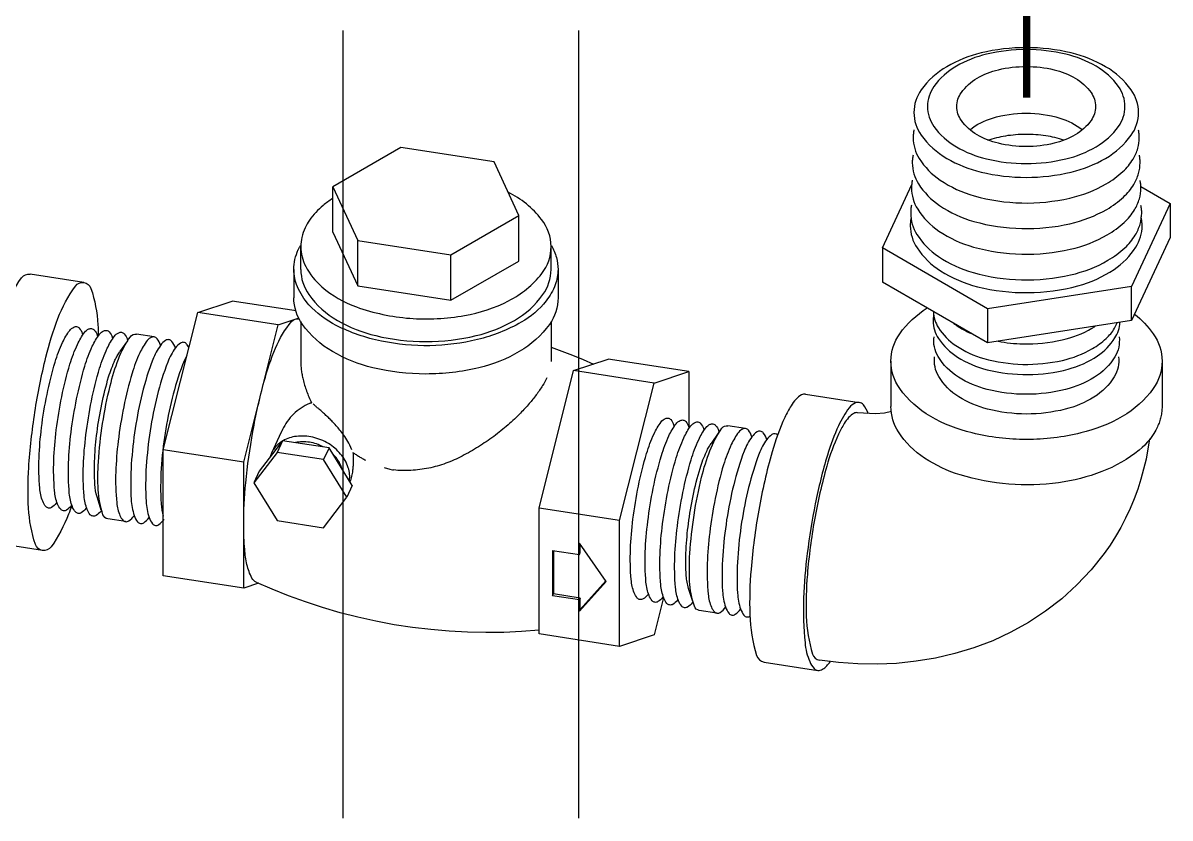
# Model space of a CAD drawing. Header units: centimetres. Extents: x 394264 to 551709, y 50011 to 59011.
# Drawn here: x 525669.5 to 525831, y 53542.2 to 53654.1 of the extents above; entities that cross this region are included whole.
import ezdxf

# ---------------------------------------------------------------- set-up
doc = ezdxf.new("R2010")
doc.units = ezdxf.units.CM
doc.layers.add('-M-YNGN-ZON3', color=6, linetype='SP', lineweight=30)
doc.layers.add('0-KRCN-YNG-CIHAZ', color=4, linetype='Continuous', lineweight=30)
doc.styles.add('CIZGI', font='tahoma.ttf', dxfattribs={"width": 0.8, "oblique": 20})
doc.linetypes.add('SP', pattern='A,2,-0.1,["SP",CIZGI,S=0.14,R=0.2,X=0,Y=-0.07],-0.255', length=2.355)

# ---------------------------------------------------------------- blocks, each defined once
blk = doc.blocks.new('A$C66BCA59E')
at = {"layer": '0-KRCN-YNG-CIHAZ', "color": 31, "linetype": 'Continuous', "lineweight": -3, "extrusion": (0, 0.816497, 0.57735)}
for p, q in [((1042.68, -1291.11, 2530.59), (1042.68, -1180.29, 2530.59)), ((1075.88, -1291.11, 2530.59), (1075.88, -1180.29, 2530.59)), ((1050.82, -1196.74, 1799.58), (1041.24, -1202.28, 1799.58)), ((1063.92, -1198.77, 1799.58), (1050.82, -1196.74, 1799.58)), ((1067.43, -1206.33, 1799.58), (1063.92, -1198.77, 1799.58)), ((1041.24, -1202.28, 1799.58), (1044.75, -1209.84, 1799.58)), ((1041.24, -1208.67, 1799.58), (1041.24, -1202.28, 1799.58)), ((1118.59, -1210.88, 2707.2), (1122.75, -1201.93, 2707.2)), ((1154.98, -1202.24, 2707.2), (1159.09, -1204.62, 2707.2)), ((1159.09, -1204.62, 2707.2), (1153.66, -1216.31, 2707.2)), ((1159.09, -1204.62, 2707.2), (1159.09, -1209.42, 2707.2)), ((1057.84, -1211.86, 1799.58), (1067.43, -1206.33, 1799.58)), ((1067.43, -1212.72, 1799.58), (1067.43, -1206.33, 1799.58)), ((1041.24, -1208.67, 1799.58), (1044.75, -1216.23, 1799.58)), ((1159.09, -1209.42, 2707.2), (1153.66, -1221.11, 2707.2)), ((1036.72, -1213.89, 1799.58), (1036.72, -1210.69, 1799.58)), ((1044.75, -1209.84, 1799.58), (1057.84, -1211.86, 1799.58)), ((1044.75, -1216.23, 1799.58), (1044.75, -1209.84, 1799.58)), ((1071.95, -1213.89, 1799.58), (1071.95, -1210.69, 1799.58)), ((1133.41, -1219.44, 2707.2), (1118.59, -1210.88, 2707.2)), ((1118.59, -1210.88, 2707.2), (1118.59, -1215.69, 2707.2)), ((1057.84, -1218.25, 1799.58), (1057.84, -1211.86, 1799.58)), ((1057.84, -1218.25, 1799.58), (1067.43, -1212.72, 1799.58)), ((1035.74, -1213.89, 1799.58), (1035.74, -1217.88, 1799.58)), ((1072.93, -1213.89, 1799.58), (1072.93, -1217.88, 1799.58)), ((1006.19, -1215.74, 2730.61), (998.62, -1214.57, 2730.61)), ((1133.41, -1224.24, 2707.2), (1118.59, -1215.69, 2707.2)), ((1044.75, -1216.23, 1799.58), (1057.84, -1218.25, 1799.58)), ((1153.66, -1216.31, 2707.2), (1133.41, -1219.44, 2707.2)), ((1153.66, -1221.11, 2707.2), (1153.66, -1216.31, 2707.2)), ((1022.2, -1219.97, 1799.58), (1027.06, -1218.35, 1799.58)), ((1036.07, -1219.74, 1799.58), (1027.06, -1218.35, 1799.58)), ((1017.34, -1239.3, 1799.58), (1022.2, -1219.97, 1799.58)), ((1033.54, -1221.72, 1799.58), (1022.2, -1219.97, 1799.58)), ((1033.54, -1221.72, 1799.58), (1036.5, -1220.73, 1799.58)), ((1133.41, -1219.44, 2707.2), (1133.41, -1224.24, 2707.2)), ((1028.68, -1241.05, 1799.58), (1033.54, -1221.72, 1799.58)), ((1036.72, -1221.24, 1799.58), (1036.72, -1226.84, 1799.58)), ((1071.95, -1221.19, 1799.58), (1071.95, -1226.84, 1799.58)), ((1153.66, -1221.11, 2707.2), (1133.41, -1224.24, 2707.2)), ((1006.05, -1223.09, 1793.11), (1005.99, -1222.92, 1793.11)), ((1008.16, -1223.36, 1793.11), (1008.09, -1223.19, 1793.11)), ((1010.26, -1223.62, 1793.11), (1010.2, -1223.46, 1793.11)), ((1012.31, -1223.93, 1793.11), (1011.21, -1225.52, 1793.11)), ((1012.37, -1223.9, 1793.11), (1012.31, -1223.73, 1793.11)), ((1016.06, -1223.41, 1790.74), (1013.57, -1223.02, 1793.11)), ((1075.12, -1228.15, 1799.58), (1079.99, -1226.53, 1799.58)), ((1091.33, -1228.29, 1799.58), (1079.99, -1226.53, 1799.58)), ((1119.8, -1226.81, 2754.49), (1119.8, -1233.2, 2754.49)), ((1157.96, -1226.81, 2754.49), (1157.96, -1233.2, 2754.49)), ((1070.26, -1247.49, 1799.58), (1075.12, -1228.15, 1799.58)), ((1086.47, -1229.91, 1799.58), (1075.12, -1228.15, 1799.58)), ((1086.47, -1229.91, 1799.58), (1091.33, -1228.29, 1799.58)), ((1091.33, -1228.29, 1799.58), (1091.33, -1236, 1799.58)), ((1081.6, -1249.24, 1799.58), (1086.47, -1229.91, 1799.58)), ((1107.77, -1231.45, 2754.49), (1115.33, -1232.62, 2754.49)), ((1033.97, -1236.81, 1799.58), (1032.6, -1239.75, 1799.58)), ((1089.32, -1235.98, 1811.33), (1089.25, -1235.8, 1811.33)), ((1091.42, -1236.24, 1811.33), (1091.36, -1236.07, 1811.33)), ((1093.52, -1236.5, 1811.33), (1093.46, -1236.34, 1811.33)), ((1095.58, -1236.81, 1811.33), (1094.47, -1238.41, 1811.33)), ((1095.63, -1236.78, 1811.33), (1095.57, -1236.61, 1811.33)), ((1099.33, -1236.29, 1808.96), (1096.84, -1235.9, 1811.33)), ((1034.15, -1238.01, 1799.58), (1030.87, -1242.3, 1799.58)), ((1034.15, -1238.01, 1799.58), (1033.39, -1239.65, 1799.58)), ((1040.69, -1239.03, 1799.58), (1034.15, -1238.01, 1799.58)), ((1017.34, -1257.01, 1799.58), (1017.34, -1239.3, 1799.58)), ((1028.68, -1241.05, 1799.58), (1017.34, -1239.3, 1799.58)), ((1033.39, -1239.65, 1799.58), (1030.11, -1243.94, 1799.58)), ((1039.93, -1240.66, 1799.58), (1033.39, -1239.65, 1799.58)), ((1040.69, -1239.03, 1799.58), (1039.93, -1240.66, 1799.58)), ((1043.97, -1244.33, 1799.58), (1040.69, -1239.03, 1799.58)), ((1028.68, -1258.76, 1799.58), (1028.68, -1241.05, 1799.58)), ((1043.21, -1245.96, 1799.58), (1039.93, -1240.66, 1799.58)), ((1030.87, -1242.3, 1799.58), (1030.11, -1243.94, 1799.58)), ((1030.11, -1243.94, 1799.58), (1033.39, -1249.24, 1799.58)), ((1043.97, -1244.33, 1799.58), (1043.21, -1245.96, 1799.58)), ((1002.42, -1246.65, 1793.11), (1002.29, -1246.82, 1793.11)), ((1008.63, -1247.77, 1793.11), (1008.05, -1245.91, 1793.11)), ((1039.93, -1250.25, 1799.58), (1043.21, -1245.96, 1799.58)), ((1004.5, -1247.04, 1793.11), (1004.38, -1247.19, 1793.11)), ((1006.59, -1247.42, 1793.11), (1006.47, -1247.57, 1793.11)), ((1008.65, -1247.83, 1793.11), (1008.56, -1247.95, 1793.11)), ((1070.26, -1265.2, 1799.58), (1070.26, -1247.49, 1799.58)), ((1081.6, -1249.24, 1799.58), (1070.26, -1247.49, 1799.58)), ((1012.04, -1249.4, 1790.74), (1009.55, -1249.01, 1793.11)), ((1033.39, -1249.24, 1799.58), (1039.93, -1250.25, 1799.58)), ((1081.6, -1266.95, 1799.58), (1081.6, -1249.24, 1799.58)), ((1000.35, -1253.45, 2730.61), (992.79, -1252.28, 2730.61)), ((1075.93, -1254.02, 1799.58), (1075.93, -1252.43, 1799.58)), ((1079.71, -1257.8, 1799.58), (1075.93, -1252.43, 1799.58)), ((1076.05, -1253.76, 1799.58), (1076.05, -1252.6, 1799.58)), ((1072.15, -1253.44, 1799.58), (1075.93, -1254.02, 1799.58)), ((1072.15, -1253.44, 1799.58), (1072.15, -1259.83, 1799.58)), ((1072.27, -1253.46, 1799.58), (1072.27, -1259.57, 1799.58)), ((1075.93, -1254.02, 1799.58), (1076.05, -1253.76, 1799.58)), ((1028.68, -1258.76, 1799.58), (1017.34, -1257.01, 1799.58)), ((1075.93, -1262.01, 1799.58), (1079.71, -1257.8, 1799.58)), ((1076.05, -1261.75, 1799.58), (1079.66, -1257.73, 1799.58)), ((1030.76, -1258.07, 1799.58), (1028.68, -1258.76, 1799.58)), ((1072.15, -1259.83, 1799.58), (1072.27, -1259.57, 1799.58)), ((1076.05, -1260.15, 1799.58), (1072.27, -1259.57, 1799.58)), ((1085.68, -1259.54, 1811.33), (1085.55, -1259.7, 1811.33)), ((1091.89, -1260.65, 1811.33), (1091.32, -1258.79, 1811.33)), ((1075.93, -1260.41, 1799.58), (1072.15, -1259.83, 1799.58)), ((1076.05, -1260.15, 1799.58), (1075.93, -1260.41, 1799.58)), ((1075.93, -1262.01, 1799.58), (1075.93, -1260.41, 1799.58)), ((1076.05, -1261.75, 1799.58), (1076.05, -1260.15, 1799.58)), ((1087.79, -1260.08, 1799.58), (1086.47, -1265.33, 1799.58)), ((1087.77, -1259.92, 1811.33), (1087.64, -1260.08, 1811.33)), ((1089.85, -1260.3, 1811.33), (1089.73, -1260.45, 1811.33)), ((1091.92, -1260.71, 1811.33), (1091.82, -1260.83, 1811.33)), ((1076.05, -1261.75, 1799.58), (1075.93, -1262.01, 1799.58)), ((1095.31, -1262.28, 1808.96), (1092.82, -1261.89, 1811.33)), ((1081.6, -1266.95, 1799.58), (1070.26, -1265.2, 1799.58)), ((1086.47, -1265.33, 1799.58), (1081.6, -1266.95, 1799.58)), ((1101.94, -1269.16, 2754.49), (1109.5, -1270.33, 2754.49))]:
    blk.add_line(p, q, dxfattribs=at)
at = {"layer": '0-KRCN-YNG-CIHAZ', "color": 31, "linetype": 'Continuous', "lineweight": -3, "const_width": 1, "elevation": 2660.53}
blk.add_lwpolyline([(1138.91, -966.08), (1138.91, -1189.74)], dxfattribs=at)
at = {"layer": '0-KRCN-YNG-CIHAZ', "color": 31, "linetype": 'Continuous', "lineweight": -3, "elevation": 2707.2, "flags": 128}
for points in [[(1123.03, -1191.82, 0.156851), (1124.06, -1195.01, 0.106617), (1127.66, -1198.27, 0.072341), (1132.49, -1200.2, 0.058752), (1138.84, -1200.95, 0.058752), (1145.19, -1200.2, 0.072341), (1150.02, -1198.27, 0.106617), (1153.62, -1195.01, 0.156851), (1154.65, -1191.82, 0.156851), (1153.62, -1188.63, 0.106617), (1150.02, -1185.37, 0.072341), (1145.19, -1183.44, 0.058752), (1138.84, -1182.69, 0.058752), (1132.49, -1183.44, 0.072341), (1127.66, -1185.37, 0.106617), (1124.06, -1188.63, 0.156851)], [(1124.94, -1190.98, 0.156851), (1125.84, -1193.78, 0.106617), (1129.01, -1196.65, 0.072341), (1133.26, -1198.34, 0.058752), (1138.84, -1199, 0.058752), (1144.42, -1198.34, 0.072341), (1148.67, -1196.65, 0.106617), (1151.84, -1193.78, 0.156851), (1152.74, -1190.98, 0.156851), (1151.84, -1188.17, 0.106617), (1148.67, -1185.3, 0.072341), (1144.42, -1183.61, 0.058752), (1138.84, -1182.95, 0.058752), (1133.26, -1183.61, 0.072341), (1129.01, -1185.3, 0.106617), (1125.84, -1188.17, 0.156851)], [(1148.6, -1190.98, -0.156851), (1147.97, -1192.94, -0.106617), (1145.74, -1194.96, -0.072341), (1142.76, -1196.15, -0.058752), (1138.84, -1196.61, -0.058752), (1134.92, -1196.15, -0.072341), (1131.93, -1194.96, -0.106617), (1129.71, -1192.94, -0.156851), (1129.07, -1190.98, -0.156851), (1129.71, -1189.01, -0.106617), (1131.93, -1186.99, -0.072341), (1134.92, -1185.8, -0.058752), (1138.84, -1185.34, -0.058752), (1142.76, -1185.8, -0.072341), (1145.74, -1186.99, -0.106617), (1147.97, -1189.01, -0.156851)]]:
    blk.add_lwpolyline(points, format="xyb", close=True, dxfattribs=at)
at = {"layer": '0-KRCN-YNG-CIHAZ', "color": 31, "linetype": 'Continuous', "lineweight": -3, "flags": 128}
for points, elevation in [([(1130.93, -1194.24, -0.09702), (1134.09, -1192.6, -0.071839), (1138.84, -1191.91, -0.071856), (1143.59, -1192.6, -0.097089), (1146.76, -1194.25)], 2707.2), ([(1123.03, -1194.28, 0.025132), (1122.95, -1194.82, 0.025479), (1122.92, -1195.36, 0.143099), (1123.78, -1198.3, 0.102293), (1126.73, -1201.33, 0.080529), (1131.52, -1203.55, 0.062676), (1138.21, -1204.55, 0.061309), (1144.96, -1203.87, 0.075486), (1150.1, -1201.86)], 2707.2), ([(1144.13, -1195.7, 0.041924), (1141.6, -1195.1, 0.038341), (1138.76, -1194.9, 0.038446), (1135.92, -1195.13, 0.042268), (1133.4, -1195.75)], 2707.2), ([(1150.1, -1201.86, 0.055184), (1152.45, -1200.13, 0.071204), (1153.88, -1198.38, 0.064488), (1154.55, -1196.85, 0.071309), (1154.76, -1195.36, 0.025009), (1154.73, -1194.83, 0.024681), (1154.65, -1194.3)], 2707.2), ([(1122.91, -1197.81, 0.025071), (1122.83, -1198.36, 0.025415), (1122.8, -1198.9, 0.143135), (1123.67, -1201.86, 0.102305), (1126.65, -1204.91, 0.080507), (1131.47, -1207.15, 0.062666), (1138.21, -1208.15, 0.061302), (1145, -1207.47, 0.075478), (1150.18, -1205.45)], 2707.2), ([(1150.18, -1205.45, 0.05514), (1152.54, -1203.71, 0.071134), (1153.98, -1201.95, 0.064537), (1154.66, -1200.41, 0.071375), (1154.87, -1198.9, 0.024871), (1154.85, -1198.37, 0.024548), (1154.77, -1197.84)], 2707.2), ([(1122.8, -1201.35, 0.025011), (1122.72, -1201.9, 0.025352), (1122.69, -1202.44, 0.14317), (1123.56, -1205.42, 0.102317), (1126.56, -1208.5, 0.080486), (1131.42, -1210.75, 0.062656), (1138.21, -1211.76, 0.061296), (1145.05, -1211.07, 0.075471), (1150.26, -1209.03)], 2707.2), ([(1150.26, -1209.03, 0.055096), (1152.64, -1207.28, 0.071065), (1154.09, -1205.51, 0.064584), (1154.77, -1203.96, 0.07144), (1154.99, -1202.44, 0.024735), (1154.96, -1201.91, 0.024418), (1154.88, -1201.38)], 2707.2), ([(1037.32, -1208.06, 0.052629), (1036.87, -1209.39, 0.056108), (1036.72, -1210.69, 0.121671), (1037.41, -1213.47, 0.09394), (1039.7, -1216.35, 0.092238), (1044.55, -1219.18, 0.067326), (1052.06, -1220.78, 0.062457), (1059.78, -1220.39, 0.074128), (1065.97, -1218.32, 0.109522), (1070.64, -1214.49, 0.167541), (1071.95, -1210.69, 0.168497), (1070.62, -1206.88, 0.109765), (1065.9, -1203.02)], 1799.58), ([(1041.18, -1203.93, 0.02853), (1039.87, -1204.89, 0.032542), (1038.83, -1205.87, 0.037185), (1037.94, -1206.97, 0.04211), (1037.32, -1208.06)], 1799.58), ([(1122.69, -1204.88, 0.024951), (1122.6, -1205.43, 0.02529), (1122.58, -1205.98, 0.143204), (1123.45, -1208.98, 0.102328), (1126.48, -1212.08, 0.080464), (1131.37, -1214.35, 0.062646), (1138.2, -1215.36, 0.06129), (1145.09, -1214.67, 0.075463), (1150.34, -1212.62)], 2707.2), ([(1150.34, -1212.62, 0.055053), (1152.73, -1210.86, 0.070997), (1154.19, -1209.07, 0.064631), (1154.88, -1207.51, 0.071504), (1155.1, -1205.98, 0.024601), (1155.08, -1205.45, 0.024289), (1155, -1204.91)], 2707.2), ([(1122.61, -1206.75, 0.022835), (1122.54, -1207.25, 0.023095), (1122.52, -1207.75, 0.148786), (1123.47, -1210.88, 0.104169), (1126.78, -1214.1, 0.080073), (1131.98, -1216.33, 0.063392), (1139.07, -1217.17, 0.063902), (1146.13, -1216.21, 0.08197), (1151.2, -1213.9, 0.102555), (1154.27, -1210.77, 0.143872), (1155.16, -1207.75, 0.029076), (1155.12, -1207.12, 0.028563), (1155.01, -1206.49)], 2707.2), ([(1071.99, -1210.52, -0.062103), (1072.7, -1212.22, -0.068108), (1072.93, -1213.89, -0.08969), (1072.53, -1216.07, -0.076981), (1071.27, -1218.32, -0.098437), (1067.76, -1221.33, -0.068384), (1061.59, -1223.77, -0.055927), (1054.89, -1224.64, -0.05512), (1048.07, -1224, -0.065509), (1041.7, -1221.78, -0.092359), (1037.87, -1218.87, -0.083708), (1036.24, -1216.34, -0.101103), (1035.74, -1213.89, -0.056108), (1035.9, -1212.51, -0.052629), (1036.37, -1211.11)], 1799.58), ([(1036.37, -1211.11, -0.005847), (1036.45, -1210.95, -0.005765), (1036.53, -1210.79, -0.005681), (1036.62, -1210.63, -0.005596), (1036.71, -1210.48)], 1799.58), ([(1036.72, -1213.89, 0.156851), (1037.86, -1217.44, 0.106617), (1041.88, -1221.08, 0.072341), (1047.26, -1223.22, 0.058752), (1054.33, -1224.06, 0.058752), (1061.4, -1223.22, 0.072341), (1066.79, -1221.08, 0.106617), (1070.8, -1217.44, 0.156851), (1071.95, -1213.89)], 1799.58), ([(992.79, -1252.28, -0.281888), (991.79, -1251.43, -0.065971), (990.83, -1246.32, -0.030247), (990.86, -1240.63, -0.021831), (991.72, -1232.81, -0.021831), (993.27, -1225.08, -0.030247), (994.95, -1219.65, -0.065971), (997.42, -1215.07, -0.281888), (998.62, -1214.57)], 2730.61), ([(1000.35, -1253.45, -0.281888), (999.35, -1252.6, -0.065971), (998.39, -1247.49, -0.030247), (998.42, -1241.8, -0.021831), (999.28, -1233.98, -0.021831), (1000.83, -1226.25, -0.030247), (1002.51, -1220.82, -0.065971), (1004.98, -1216.24, -0.281888), (1006.19, -1215.74, -0.281888), (1007.18, -1216.58, -0.065971), (1008.15, -1221.7, -0.008369), (1008.21, -1223.27, -0.021831)], 2730.61), ([(1072.93, -1217.88, -0.156851), (1071.72, -1221.63, -0.106617), (1067.48, -1225.47, -0.072341), (1061.8, -1227.74, -0.058752), (1054.33, -1228.62, -0.058752), (1046.87, -1227.74, -0.072341), (1041.19, -1225.47, -0.106617), (1036.95, -1221.63, -0.156851), (1035.74, -1217.88)], 1799.58), ([(1028.68, -1249.91, -0.024372), (1028.97, -1243.94, -0.020011), (1029.97, -1236.73, -0.021776), (1031.56, -1229.64, -0.032213), (1033.15, -1224.99, -0.074812), (1035.42, -1221.23, -0.305345), (1036.54, -1220.9)], 1799.58), ([(1157.96, -1226.81, -0.156851), (1156.72, -1230.66, -0.106617), (1152.37, -1234.6, -0.072341), (1146.54, -1236.92, -0.058752), (1138.88, -1237.83, -0.058752), (1131.22, -1236.92, -0.072341), (1125.39, -1234.6, -0.106617), (1121.04, -1230.66, -0.156851), (1119.8, -1226.81, -0.156851), (1121.04, -1222.96, -0.09605), (1124.89, -1219.32, -0.072341)], 2754.49), ([(1125.8, -1220.3, 0.022674), (1125.75, -1220.71, 0.022927), (1125.73, -1221.11, 0.148863), (1126.5, -1223.63, 0.104193), (1129.16, -1226.23, 0.080016), (1133.36, -1228.02, 0.063363), (1139.07, -1228.7, 0.063876), (1144.77, -1227.93, 0.081926), (1148.86, -1226.07, 0.102569), (1151.33, -1223.55, 0.129424), (1152.04, -1221.36, 0.028954)], 2726.09), ([(1125.78, -1219.84, 0.13517), (1126.48, -1222.11, 0.102344), (1128.92, -1224.61, 0.080435), (1132.87, -1226.44, 0.062632), (1138.38, -1227.26, 0.061281), (1143.93, -1226.7, 0.075453), (1148.16, -1225.05)], 2726.09), ([(1154.09, -1220.19, -0.068987), (1156.72, -1222.96, -0.156851), (1157.96, -1226.81, -0.156851)], 2754.49), ([(1003.19, -1224.17, -0.050316), (1004.18, -1222.49, -0.129503), (1004.78, -1222.01, -0.065713), (1004.98, -1221.95, -0.077919), (1005.16, -1221.95, -0.17983), (1005.54, -1222.16, -0.087285), (1005.99, -1222.92)], 1793.11), ([(1005.28, -1224.45, -0.050316), (1006.28, -1222.76, -0.129503), (1006.88, -1222.28, -0.065713), (1007.08, -1222.22, -0.077919), (1007.26, -1222.22, -0.17983), (1007.65, -1222.43, -0.087285), (1008.09, -1223.19)], 1793.11), ([(1128.56, -1221.44, 0.015397), (1128.99, -1221.75, 0.045925), (1131.16, -1222.94, 0.062642)], 2726.09), ([(1134.87, -1224.02, 0.039858), (1138.38, -1224.38, 0.061287), (1143.9, -1223.83, 0.07546), (1148.1, -1222.18)], 2726.09), ([(1148.1, -1222.18, 0.012411), (1148.56, -1221.9, 0.070971)], 2726.09), ([(1148.16, -1225.05, 0.054994), (1150.09, -1223.63, 0.070904), (1151.27, -1222.19, 0.040155), (1151.65, -1221.42, 0.071592)], 2726.09), ([(1007.37, -1224.72, -0.050316), (1008.38, -1223.03, -0.129503), (1008.98, -1222.55, -0.065713), (1009.19, -1222.49, -0.077919), (1009.37, -1222.48, -0.17983), (1009.75, -1222.7, -0.087285), (1010.2, -1223.46)], 1793.11), ([(1009.55, -1249.01, -0.281888), (1008.87, -1248.43, -0.065971), (1008.2, -1244.91, -0.030247), (1008.22, -1240.99, -0.021831), (1008.82, -1235.59, -0.021831), (1009.88, -1230.27, -0.030247), (1011.04, -1226.53, -0.065971), (1012.74, -1223.37, -0.281888), (1013.57, -1223.02)], 1793.11), ([(1009.47, -1225, -0.050316), (1010.48, -1223.3, -0.129503), (1011.08, -1222.81, -0.065713), (1011.29, -1222.75, -0.077919), (1011.47, -1222.75, -0.17983), (1011.86, -1222.97, -0.087285), (1012.31, -1223.73)], 1793.11), ([(1019.06, -1224.97, 0.085866), (1018.57, -1224.03, 0.193641), (1018.15, -1223.79, 0.189314), (1017.69, -1223.89, 0.086386), (1016.97, -1224.59, 0.067069), (1015.88, -1226.59, 0.03048), (1014.39, -1231.35, 0.021921), (1013.41, -1236.28, 0.021898), (1012.86, -1241.29, 0.030373), (1012.83, -1246.28, 0.066565), (1013.26, -1248.53, 0.086282), (1013.74, -1249.43, 0.190221), (1014.15, -1249.66, 0.192754), (1014.61, -1249.56, 0.085978), (1015.36, -1248.82)], 1790.74), ([(1016.97, -1224.57, 0.086068), (1016.48, -1223.65, 0.192023), (1016.06, -1223.41, 0.068347), (1015.9, -1223.4, 0.059808), (1015.73, -1223.45, 0.142514), (1015.11, -1223.91, 0.052952), (1014.05, -1225.66)], 1790.74), ([(1151.92, -1223.4, -0.169698), (1151.32, -1226.19, -0.117372), (1148.44, -1229.08, -0.077382), (1144.37, -1230.8, -0.061674), (1138.86, -1231.48, -0.061742), (1133.36, -1230.79, -0.077635), (1129.3, -1229.06, -0.117898), (1126.44, -1226.17, -0.169998), (1125.86, -1223.37)], 2726.09), ([(1002.29, -1246.82, -0.087285), (1001.64, -1247.4, -0.17983), (1001.21, -1247.49, -0.178523), (1000.83, -1247.28, -0.087382), (1000.39, -1246.54, -0.06939), (999.97, -1244.68, -0.031127), (999.87, -1240.43, -0.021178), (1000.22, -1236.17, -0.019187), (1000.99, -1231.51, -0.022528), (1002.13, -1226.94, -0.035872), (1003.19, -1224.17)], 1793.11), ([(1004.38, -1247.19, -0.087285), (1003.73, -1247.78, -0.17983), (1003.3, -1247.87, -0.178523), (1002.92, -1247.66, -0.087382), (1002.47, -1246.92, -0.06939), (1002.05, -1245.04, -0.031127), (1001.95, -1240.78, -0.021178), (1002.3, -1236.5, -0.019187), (1003.07, -1231.82, -0.022528), (1004.22, -1227.23, -0.035872), (1005.28, -1224.45)], 1793.11), ([(1006.47, -1247.57, -0.087285), (1005.81, -1248.16, -0.17983), (1005.38, -1248.25, -0.178523), (1005, -1248.04, -0.087382), (1004.56, -1247.29, -0.06939), (1004.13, -1245.41, -0.031127), (1004.03, -1241.13, -0.021178), (1004.38, -1236.83, -0.019187), (1005.16, -1232.13, -0.022528), (1006.31, -1227.52, -0.035872), (1007.37, -1224.72)], 1793.11), ([(1008.56, -1247.95, -0.087285), (1007.9, -1248.54, -0.17983), (1007.47, -1248.63, -0.178523), (1007.08, -1248.42, -0.087382), (1006.64, -1247.67, -0.06939), (1006.21, -1245.78, -0.031127), (1006.11, -1241.48, -0.021178), (1006.47, -1237.16, -0.019187), (1007.24, -1232.44, -0.022528), (1008.4, -1227.81, -0.035872), (1009.47, -1225)], 1793.11), ([(1010.56, -1226.68, -0.008333), (1010.73, -1226.34, -0.009664), (1010.89, -1226.04, -0.011379), (1011.05, -1225.76, -0.013625), (1011.21, -1225.52)], 1793.11), ([(1014.05, -1225.66, 0.036185), (1012.97, -1228.52, 0.022683), (1011.79, -1233.24, 0.019403), (1011.01, -1238.05, 0.021645), (1010.67, -1242.41, 0.032482), (1010.8, -1246.74, 0.075655), (1011.26, -1248.55, 0.087869), (1011.68, -1249.2, 0.169024), (1012.04, -1249.4, 0.19164), (1012.51, -1249.29, 0.086115), (1013.25, -1248.56)], 1790.74), ([(1020.96, -1224.91, 0.0465), (1020.65, -1224.41, 0.194286), (1020.23, -1224.17, 0.18893), (1019.78, -1224.27, 0.086429), (1019.06, -1224.96, 0.067326), (1017.98, -1226.95, 0.030534), (1016.5, -1231.7, 0.021945), (1015.51, -1236.61, 0.021924), (1014.96, -1241.6, 0.030436), (1014.94, -1246.58, 0.066861), (1015.37, -1248.81, 0.086335), (1015.84, -1249.7, 0.189763), (1016.25, -1249.93, 0.193477), (1016.72, -1249.82, 0.085887), (1017.47, -1249.08)], 1790.74), ([(1008.05, -1245.91, -0.058585), (1007.73, -1244.15, -0.02859), (1007.7, -1240.48, -0.020264), (1008.03, -1236.81, -0.018752), (1008.69, -1232.88, -0.022206), (1009.67, -1229.03, -0.035218), (1010.56, -1226.68)], 1793.11), ([(1020.66, -1226.08, 0.040523), (1020.08, -1227.31, 0.030589), (1018.6, -1232.04, 0.02197), (1017.62, -1236.94, 0.021951), (1017.07, -1241.91, 0.030499), (1017.05, -1246.87, 0.053308), (1017.34, -1248.64, 0.086387)], 1790.74), ([(1036.72, -1226.73, 0.017434), (1036.73, -1227.36, 0.016386), (1036.79, -1228.03, 0.015404), (1036.89, -1228.7, 0.014497), (1037.04, -1229.39)], 1799.58), ([(1151.83, -1226.22, -0.169855), (1151.24, -1229, -0.117529), (1148.38, -1231.87, -0.077455), (1144.33, -1233.58, -0.061711), (1138.87, -1234.25, -0.061774), (1133.4, -1233.57, -0.077687), (1129.36, -1231.85, -0.118012), (1126.53, -1228.97, -0.170129), (1125.95, -1226.19)], 2726.09), ([(1037.04, -1229.39, 0.014476), (1037.26, -1230.2, 0.013961), (1037.54, -1231.03, 0.013465), (1037.86, -1231.84, 0.012992), (1038.23, -1232.66)], 1799.58), ([(1071.34, -1229.15, -0.028304), (1070.75, -1230.25, -0.022544), (1069.87, -1231.55, -0.018684), (1068.88, -1232.78, -0.01608), (1067.64, -1234.13)], 1799.58), ([(1107.77, -1231.45, 0.162908), (1107.21, -1231.55, 0.08797), (1106.39, -1232.19, 0.045796), (1105.73, -1233.09, 0.02745), (1104.86, -1234.73)], 2754.49), ([(1037.93, -1232.77, 0.04566), (1036.75, -1233.41, 0.045356), (1035.7, -1234.26, 0.045208), (1034.82, -1235.29, 0.045234), (1034.14, -1236.45)], 1799.58), ([(1038.25, -1232.69, 0.004963), (1038.17, -1232.71, 0.004943), (1038.09, -1232.73, 0.004924), (1038.01, -1232.75, 0.004905), (1037.93, -1232.77)], 1799.58), ([(1116.61, -1234.21, 0.08658), (1115.92, -1232.96, 0.187536), (1115.33, -1232.62, 0.071975), (1115.09, -1232.62, 0.062134), (1114.82, -1232.69, 0.13749), (1113.92, -1233.38, 0.051949), (1112.42, -1235.9)], 2754.49), ([(1157.31, -1236.05, -0.115022), (1154.76, -1239.32, -0.07766), (1149.48, -1242.36, -0.058659), (1143.4, -1243.92, -0.052468), (1136.39, -1244.12, -0.055924), (1129.53, -1242.82, -0.07084), (1124.54, -1240.47, -0.103081), (1120.86, -1236.78, -0.14544), (1119.8, -1233.2)], 2754.49), ([(1157.96, -1233.2, -0.028268), (1157.92, -1233.92, -0.027796), (1157.8, -1234.64, -0.026905), (1157.6, -1235.34, -0.025688), (1157.31, -1236.05)], 2754.49), ([(1067.64, -1234.13, -0.021734), (1065.89, -1235.78, -0.020209), (1063.87, -1237.4, -0.019258), (1061.73, -1238.85, -0.018808), (1059.44, -1240.17)], 1799.58), ([(1086.45, -1237.05, -0.050316), (1087.44, -1235.37, -0.129503), (1088.04, -1234.89, -0.065713), (1088.24, -1234.83, -0.077919), (1088.42, -1234.83, -0.17983), (1088.8, -1235.04, -0.087285), (1089.25, -1235.8)], 1811.33), ([(1088.54, -1237.33, -0.050316), (1089.54, -1235.64, -0.129503), (1090.14, -1235.16, -0.065713), (1090.35, -1235.1, -0.077919), (1090.53, -1235.1, -0.17983), (1090.91, -1235.31, -0.087285), (1091.36, -1236.07)], 1811.33), ([(1090.64, -1237.6, -0.050316), (1091.64, -1235.91, -0.129503), (1092.24, -1235.43, -0.065713), (1092.45, -1235.37, -0.077919), (1092.63, -1235.37, -0.17983), (1093.01, -1235.58, -0.087285), (1093.46, -1236.34)], 1811.33), ([(1104.86, -1234.73, 0.040136), (1103.06, -1239.58, 0.024726), (1101.19, -1247.77, 0.022671), (1100.1, -1256.11, 0.029884), (1099.94, -1262.48, 0.063914), (1100.89, -1268.25, 0.289454), (1101.94, -1269.16)], 2754.49), ([(1115.11, -1234.07, 0.162897), (1114.59, -1234.16, 0.087963), (1113.83, -1234.76, 0.045794), (1113.22, -1235.59, 0.027449), (1112.42, -1237.1)], 2754.49), ([(1034.11, -1236.52, 0.003759), (1034.04, -1236.64, 0.003759), (1033.98, -1236.77, 0.003759), (1033.93, -1236.89, 0.003759), (1033.87, -1237.02)], 1799.58), ([(1034.14, -1236.45, 0.000509), (1034.13, -1236.47, 0.000509), (1034.12, -1236.49, 0.000509), (1034.11, -1236.5, 0.000509), (1034.11, -1236.52)], 1799.58), ([(1092.82, -1261.89, -0.281888), (1092.13, -1261.31, -0.065971), (1091.46, -1257.79, -0.030247), (1091.49, -1253.87, -0.021831), (1092.08, -1248.47, -0.021831), (1093.14, -1243.15, -0.030247), (1094.31, -1239.41, -0.065971), (1096.01, -1236.25, -0.281888), (1096.84, -1235.9)], 1811.33), ([(1092.73, -1237.88, -0.050316), (1093.74, -1236.18, -0.129503), (1094.35, -1235.7, -0.065713), (1094.55, -1235.63, -0.077919), (1094.73, -1235.63, -0.17983), (1095.12, -1235.85, -0.087285), (1095.57, -1236.61)], 1811.33), ([(1102.32, -1237.85, 0.085866), (1101.83, -1236.91, 0.193641), (1101.41, -1236.67, 0.189314), (1100.95, -1236.77, 0.086386), (1100.23, -1237.47, 0.067069), (1099.14, -1239.47, 0.03048), (1097.66, -1244.23, 0.021921), (1096.67, -1249.16, 0.021898), (1096.12, -1254.17, 0.030373), (1096.09, -1259.16, 0.066565), (1096.52, -1261.41, 0.086282), (1097, -1262.31, 0.190221), (1097.41, -1262.55, 0.192754), (1097.88, -1262.44, 0.085978), (1098.62, -1261.7)], 1808.96), ([(1100.23, -1237.45, 0.086068), (1099.74, -1236.53, 0.192023), (1099.33, -1236.29, 0.068347), (1099.17, -1236.28, 0.059808), (1098.99, -1236.33, 0.142514), (1098.37, -1236.79, 0.052952), (1097.32, -1238.55)], 1808.96), ([(1112.42, -1235.9, 0.036163), (1110.85, -1240.04, 0.022672), (1109.14, -1246.88, 0.019388), (1108.01, -1253.86, 0.021612), (1107.51, -1260.18, 0.032384), (1107.7, -1266.46, 0.075189), (1108.36, -1269.09, 0.087847), (1108.97, -1270.05, 0.169708), (1109.5, -1270.33, 0.190838), (1110.18, -1270.18, 0.08621), (1111.24, -1269.14)], 2754.49), ([(1034.06, -1238.12, 0.043095), (1033.48, -1238.56, 0.045318), (1033.02, -1239.06, 0.027186), (1032.79, -1239.4, 0.027432), (1032.6, -1239.75, 0.019496), (1032.49, -1240.01, 0.019407), (1032.4, -1240.28)], 1799.58), ([(1043.56, -1243.65, 0.114794), (1043.4, -1241.81, 0.09576), (1042.33, -1239.88, 0.082899), (1040.61, -1238.41, 0.079587), (1038.42, -1237.52, 0.085954), (1036.1, -1237.4, 0.10149), (1034.22, -1238.02)], 1799.58), ([(1039.89, -1238.89, 0.042082), (1038.93, -1238.47, 0.043004), (1037.94, -1238.23, 0.045382), (1036.92, -1238.16, 0.049198), (1035.99, -1238.28)], 1799.58), ([(1085.55, -1259.7, -0.087285), (1084.9, -1260.28, -0.17983), (1084.47, -1260.37, -0.178523), (1084.09, -1260.16, -0.087382), (1083.65, -1259.42, -0.06939), (1083.23, -1257.56, -0.031127), (1083.13, -1253.31, -0.021178), (1083.48, -1249.05, -0.019187), (1084.25, -1244.39, -0.022528), (1085.4, -1239.82, -0.035872), (1086.45, -1237.05)], 1811.33), ([(1087.64, -1260.08, -0.087285), (1086.99, -1260.66, -0.17983), (1086.56, -1260.75, -0.178523), (1086.18, -1260.54, -0.087382), (1085.74, -1259.8, -0.06939), (1085.31, -1257.93, -0.031127), (1085.21, -1253.66, -0.021178), (1085.57, -1249.38, -0.019187), (1086.33, -1244.7, -0.022528), (1087.49, -1240.11, -0.035872), (1088.54, -1237.33)], 1811.33), ([(1089.73, -1260.45, -0.087285), (1089.08, -1261.04, -0.17983), (1088.64, -1261.13, -0.178523), (1088.26, -1260.92, -0.087382), (1087.82, -1260.17, -0.06939), (1087.39, -1258.29, -0.031127), (1087.29, -1254.01, -0.021178), (1087.65, -1249.71, -0.019187), (1088.42, -1245.01, -0.022528), (1089.58, -1240.4, -0.035872), (1090.64, -1237.6)], 1811.33), ([(1091.82, -1260.83, -0.087285), (1091.16, -1261.42, -0.17983), (1090.73, -1261.51, -0.178523), (1090.35, -1261.3, -0.087382), (1089.9, -1260.55, -0.06939), (1089.47, -1258.66, -0.031127), (1089.37, -1254.36, -0.021178), (1089.73, -1250.04, -0.019187), (1090.5, -1245.32, -0.022528), (1091.67, -1240.69, -0.035872), (1092.73, -1237.88)], 1811.33), ([(1093.83, -1239.56, -0.008333), (1093.99, -1239.22, -0.009664), (1094.15, -1238.92, -0.011379), (1094.32, -1238.64, -0.013625), (1094.47, -1238.41)], 1811.33), ([(1097.32, -1238.55, 0.036185), (1096.23, -1241.4, 0.022683), (1095.06, -1246.12, 0.019403), (1094.28, -1250.93, 0.021645), (1093.94, -1255.29, 0.032482), (1094.07, -1259.62, 0.075655), (1094.52, -1261.43, 0.087869), (1094.94, -1262.08, 0.169024), (1095.31, -1262.28, 0.19164), (1095.77, -1262.17, 0.086115), (1096.51, -1261.44)], 1808.96), ([(1103.83, -1237.2, 0.14542), (1103.5, -1237.05, 0.18893), (1103.04, -1237.15, 0.086429), (1102.32, -1237.84, 0.067326), (1101.24, -1239.83, 0.030534), (1099.76, -1244.58, 0.021945), (1098.78, -1249.49, 0.021924), (1098.23, -1254.48, 0.030436), (1098.2, -1259.46, 0.066861), (1098.63, -1261.69, 0.086335), (1099.11, -1262.58, 0.189763), (1099.51, -1262.81, 0.180499), (1099.95, -1262.72, 0.085887)], 1808.96), ([(1112.42, -1237.1, 0.040136), (1110.76, -1241.58, 0.024726), (1109.03, -1249.13, 0.022672), (1108.03, -1256.83, 0.029884), (1107.88, -1262.72, 0.063917), (1108.76, -1268.04, 0.289472), (1109.73, -1268.88)], 2754.49), ([(1042.5, -1241.92, 0.034011), (1042.3, -1241.39, 0.031948), (1042.02, -1240.87, 0.030139), (1041.68, -1240.38, 0.028646), (1041.26, -1239.91)], 1799.58), ([(1044.06, -1239.69, -0.011961), (1044.09, -1240.26, -0.011874), (1044.1, -1240.84, -0.011824), (1044.08, -1241.41, -0.011811), (1044.04, -1241.99)], 1799.58), ([(1044.06, -1239.67, 0.008693), (1044.49, -1239.97, 0.008654), (1044.93, -1240.24, 0.008614), (1045.38, -1240.5, 0.008574), (1045.85, -1240.75)], 1799.58), ([(1059.44, -1240.17, -0.03637), (1057.13, -1241.19, -0.036641), (1054.72, -1241.87, -0.037176), (1052.23, -1242.19, -0.037944), (1049.77, -1242.13)], 1799.58), ([(1091.32, -1258.79, -0.058585), (1090.99, -1257.03, -0.02859), (1090.96, -1253.36, -0.020264), (1091.29, -1249.69, -0.018752), (1091.95, -1245.76, -0.022206), (1092.93, -1241.91, -0.035218), (1093.83, -1239.56)], 1811.33), ([(1048.44, -1241.79, 0.00539), (1048.77, -1241.89, 0.005375), (1049.1, -1241.97, 0.00536), (1049.44, -1242.06, 0.005346), (1049.77, -1242.13)], 1799.58), ([(1044.01, -1242.22, -0.014055), (1043.95, -1242.62, -0.014136), (1043.87, -1243.02, -0.014249), (1043.77, -1243.41, -0.014393), (1043.64, -1243.79)], 1799.58), ([(1044.04, -1241.99, -0.001492), (1044.03, -1242.04, -0.001493), (1044.02, -1242.1, -0.001493), (1044.02, -1242.16, -0.001494), (1044.01, -1242.22)], 1799.58), ([(1004.48, -1247.09, -0.007184), (1004.02, -1248.36, -0.065971), (1001.56, -1252.94, -0.281888), (1000.35, -1253.45, -0.281888)], 2730.61), ([(1030.44, -1257.93, -0.166882), (1029.84, -1257.36, -0.066424), (1029.14, -1255.44, -0.033237), (1028.82, -1253.32, -0.020856), (1028.68, -1249.91)], 1799.58), ([(1070.26, -1256.34, -0.001679), (1070.26, -1256.01, -0.001633), (1070.27, -1255.67, -0.001589), (1070.27, -1255.33, -0.001549), (1070.28, -1254.99)], 1799.58)]:
    blk.add_lwpolyline(points, format="xyb", dxfattribs=dict(at, elevation=elevation))
for points, elevation in [([(1071.95, -1224.82), (1073.48, -1225.39), (1074.98, -1225.98), (1076.46, -1226.59), (1077.91, -1227.23)], 1799.58), ([(1043.92, -1239.31), (1043.77, -1238.96), (1043.63, -1238.65), (1043.48, -1238.37), (1043.34, -1238.11), (1043.19, -1237.87), (1043.05, -1237.65), (1042.91, -1237.43), (1042.77, -1237.23), (1042.63, -1237.04), (1042.49, -1236.86), (1042.36, -1236.68), (1042.22, -1236.51), (1042.09, -1236.35), (1041.96, -1236.19), (1041.83, -1236.04), (1041.7, -1235.9), (1041.57, -1235.75), (1041.44, -1235.62), (1041.32, -1235.48), (1041.2, -1235.35), (1041.07, -1235.23), (1040.95, -1235.11), (1040.83, -1234.99), (1040.72, -1234.87), (1040.6, -1234.76), (1040.48, -1234.65), (1040.37, -1234.54), (1040.26, -1234.44), (1040.15, -1234.34), (1040.04, -1234.24), (1039.93, -1234.14), (1039.83, -1234.04), (1039.72, -1233.95), (1039.62, -1233.86), (1039.52, -1233.77), (1039.42, -1233.68), (1039.33, -1233.6), (1039.23, -1233.52), (1039.14, -1233.44), (1039.04, -1233.36), (1038.95, -1233.28), (1038.86, -1233.2), (1038.78, -1233.13), (1038.69, -1233.06), (1038.61, -1232.98), (1038.44, -1232.85)], 1799.58), ([(1119.88, -1233.88), (1118.87, -1234.11), (1117.62, -1234.23), (1115.11, -1234.07)], 2754.49), ([(1156.21, -1237.73), (1155.72, -1240.61), (1155, -1243.44), (1154.55, -1244.84), (1154.03, -1246.21), (1153.47, -1247.57), (1152.84, -1248.9), (1152.16, -1250.2), (1151.42, -1251.47), (1150.64, -1252.7), (1149.8, -1253.9), (1147.98, -1256.19), (1145.99, -1258.31), (1143.85, -1260.25), (1141.57, -1262.01), (1139.18, -1263.58), (1136.69, -1264.96), (1134.12, -1266.15), (1131.49, -1267.15), (1128.8, -1267.96), (1126.08, -1268.6), (1123.34, -1269.05), (1120.57, -1269.34), (1117.85, -1269.46), (1115.13, -1269.42), (1112.42, -1269.23), (1109.73, -1268.88)], 2754.49), ([(1070.26, -1256.34), (1070.26, -1256.34), (1070.26, -1256.34)], 1799.58), ([(1070.26, -1264.67), (1067.8, -1264.86), (1065.29, -1264.98), (1062.75, -1265.01), (1060.19, -1264.96), (1057.61, -1264.82), (1055.02, -1264.6), (1052.43, -1264.29), (1049.85, -1263.9), (1047.29, -1263.42), (1044.75, -1262.85), (1042.25, -1262.21), (1039.79, -1261.49), (1037.37, -1260.7), (1035.01, -1259.84), (1032.71, -1258.92), (1030.48, -1257.95)], 1799.58)]:
    blk.add_lwpolyline(points, dxfattribs=dict(at, elevation=elevation))

msp = doc.modelspace()

# ---------------------------------------------------------------- block references
at = {"layer": '-M-YNGN-ZON3'}
msp.add_blockref('A$C66BCA59E', (524671.91, 54833.28, -2010.95), dxfattribs=at)

doc.saveas('drawing.dxf')
